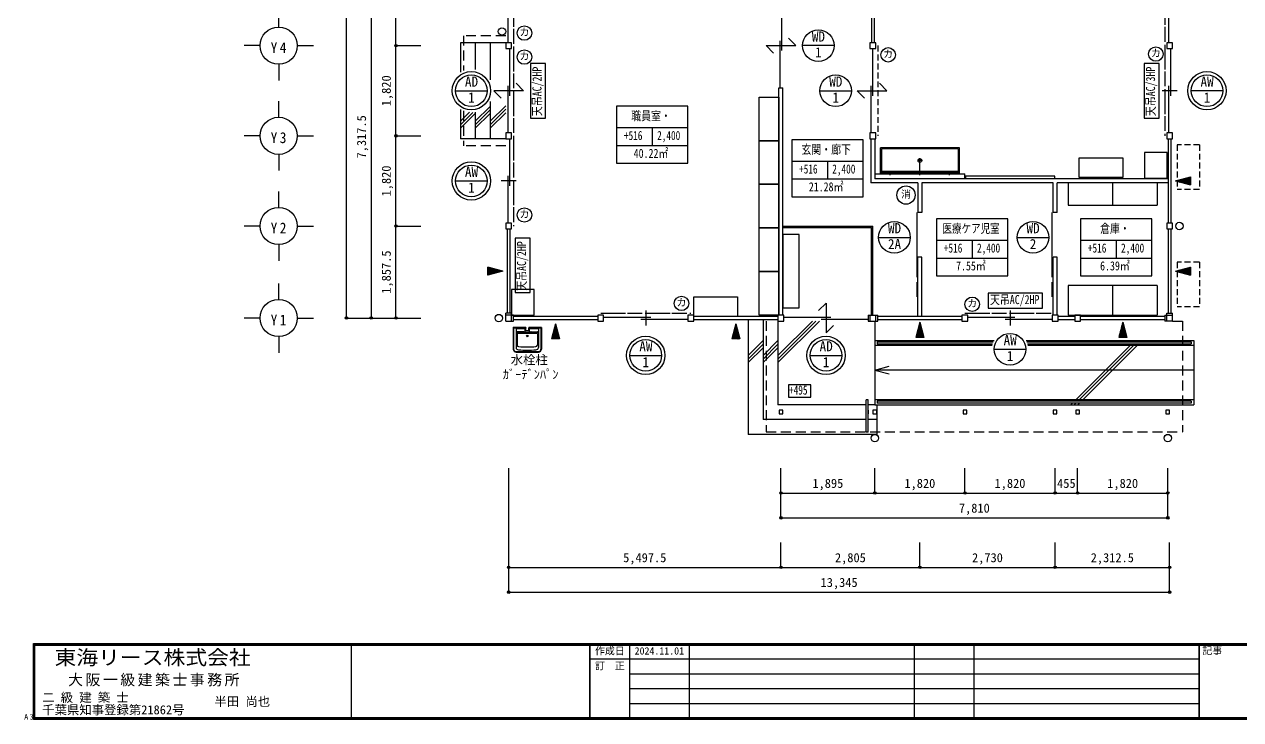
# Model space of a CAD drawing. Units: millimetres at full size, sheet at 1:100. Extents: x -40222 to 41440, y -29146 to 30741.
# Drawn here: x -40222 to -15664, y -29146 to -15112 of the extents above; entities that cross this region are included whole.
import ezdxf
from ezdxf.enums import TextEntityAlignment as Align

# ---------------------------------------------------------------- set-up
doc = ezdxf.new("R2010")
doc.units = ezdxf.units.MM
doc.header["$LTSCALE"] = 100
doc.header["$PDMODE"] = 32
doc.header["$PDSIZE"] = 50
for name, pattern in [('CHAIN1', [8, 5, -1, 1, -1]), ('DASHED1', [1.8, 1.2, -0.6]), ('DASHED2', [3, 2, -1]), ('DASHED3', [4, 3, -1])]:
    doc.linetypes.add(name, pattern=pattern)
for name, color, linetype in [('0-1', 3, 'Continuous'), ('1-0', 7, 'Continuous'), ('1-1', 2, 'Continuous'), ('1-2', 7, 'Continuous'), ('1-3', 7, 'Continuous'), ('1-4', 4, 'Continuous'), ('1-5', 7, 'Continuous'), ('1-6', 4, 'Continuous'), ('1-7', 3, 'DASHED2'), ('1-8', 7, 'Continuous'), ('1-9', 7, 'Continuous'), ('1-A', 4, 'Continuous'), ('1-B', 7, 'Continuous'), ('1-C', 4, 'Continuous')]:
    doc.layers.add(name, color=color, linetype=linetype)
doc.styles.add('ＭＳ ゴシック', font='')
doc.styles.get('ＭＳ ゴシック').set_extended_font_data('MS Gothic')

msp = doc.modelspace()

# ---------------------------------------------------------------- linework, layer by layer
at = {"layer": '0-1', "color": 7}
for p, q in [((-40040, -29140), (-40040, -27610)), ((-40040, -27610), (-560, -27610)), ((-40010, -29110), (-40010, -27640)), ((-40010, -27640), (-590, -27640)), ((-33625, -27630), (-33625, -29120)), ((-560, -29140), (-40040, -29140)), ((-590, -29110), (-40010, -29110))]:
    msp.add_line(p, q, dxfattribs=at)
at = {"layer": '0-1'}
for p, q in [((-40030, -29130), (-40030, -27620)), ((-40030, -27620), (-570, -27620)), ((-40020, -29120), (-40020, -27630)), ((-28805, -27630), (-40020, -27630)), ((-28805, -29120), (-28805, -27630)), ((-28795, -29120), (-28795, -27630)), ((-28795, -27630), (-16505, -27630)), ((-28000, -29120), (-28000, -27630)), ((-26800, -27630), (-26800, -29120)), ((-22250, -29120), (-22250, -27630)), ((-21050, -27630), (-21050, -29120)), ((-16505, -29120), (-16505, -27630)), ((-16495, -29120), (-16495, -27630)), ((-16495, -27630), (-12305, -27630)), ((-16505, -27925), (-28795, -27925)), ((-16505, -28225), (-28000, -28225)), ((-16505, -28525), (-28000, -28525)), ((-16505, -28825), (-28000, -28825)), ((-570, -29130), (-40030, -29130)), ((-40020, -29120), (-28805, -29120)), ((-28795, -29120), (-16505, -29120)), ((-16495, -29120), (-12305, -29120))]:
    msp.add_line(p, q, dxfattribs=at)
at = {"layer": '1-0'}
for p, q in [((-16025, -16452.7), (-16665, -16452.7)), ((-23188.4, -22897.7), (-23188.4, -22972.7))]:
    msp.add_line(p, q, dxfattribs=at)
at = {"layer": '1-1'}
for p, q in [((-30503.4, -21100.2), (-30503.4, -20942.7)), ((-30383.4, -20942.7), (-30503.4, -20942.7)), ((-30345.9, -20980.2), (-30503.4, -20980.2)), ((-23185.9, -20980.2), (-22990.9, -20980.2)), ((-23148.4, -20980.2), (-23148.4, -21100.2)), ((-23028.4, -21100.2), (-23028.4, -20980.2)), ((-22990.9, -21100.2), (-22990.9, -20980.2)), ((-17195.9, -20980.2), (-17195.9, -21100.2)), ((-17195.9, -20980.2), (-17038.4, -20980.2)), ((-17038.4, -21100.2), (-17195.9, -21100.2)), ((-17158.4, -20942.7), (-17038.4, -20942.7)), ((-17038.4, -21100.2), (-17038.4, -20942.7))]:
    msp.add_line(p, q, dxfattribs=at)
for points in [[(-30503.4, -15602.7), (-30383.4, -15602.7), (-30383.4, -15482.7), (-30503.4, -15482.7)], [(-23148.4, -15602.7), (-23028.4, -15602.7), (-23028.4, -15482.7), (-23148.4, -15482.7)], [(-17158.4, -15602.7), (-17038.4, -15602.7), (-17038.4, -15482.7), (-17158.4, -15482.7)], [(-30503.4, -17422.7), (-30383.4, -17422.7), (-30383.4, -17302.7), (-30503.4, -17302.7)], [(-23148.4, -17422.7), (-23028.4, -17422.7), (-23028.4, -17302.7), (-23148.4, -17302.7)], [(-17158.4, -17422.7), (-17038.4, -17422.7), (-17038.4, -17302.7), (-17158.4, -17302.7)], [(-30503.4, -19242.7), (-30383.4, -19242.7), (-30383.4, -19122.7), (-30503.4, -19122.7)], [(-17158.4, -19242.7), (-17038.4, -19242.7), (-17038.4, -19122.7), (-17158.4, -19122.7)], [(-28645.9, -21100.2), (-28525.9, -21100.2), (-28525.9, -20980.2), (-28645.9, -20980.2)], [(-26825.9, -21100.2), (-26705.9, -21100.2), (-26705.9, -20980.2), (-26825.9, -20980.2)], [(-25005.9, -21100.2), (-24885.9, -21100.2), (-24885.9, -20980.2), (-25005.9, -20980.2)], [(-21290.9, -21100.2), (-21170.9, -21100.2), (-21170.9, -20980.2), (-21290.9, -20980.2)], [(-19470.9, -21100.2), (-19350.9, -21100.2), (-19350.9, -20980.2), (-19470.9, -20980.2)], [(-19015.9, -21100.2), (-18895.9, -21100.2), (-18895.9, -20980.2), (-19015.9, -20980.2)], [(-24983.4, -22972.7), (-24908.4, -22972.7), (-24908.4, -22897.7), (-24983.4, -22897.7)], [(-23088.4, -22972.7), (-23013.4, -22972.7), (-23013.4, -22897.7), (-23088.4, -22897.7)], [(-21268.4, -22972.7), (-21193.4, -22972.7), (-21193.4, -22897.7), (-21268.4, -22897.7)], [(-19448.4, -22972.7), (-19373.4, -22972.7), (-19373.4, -22897.7), (-19448.4, -22897.7)], [(-18993.4, -22972.7), (-18918.4, -22972.7), (-18918.4, -22897.7), (-18993.4, -22897.7)], [(-17173.4, -22972.7), (-17098.4, -22972.7), (-17098.4, -22897.7), (-17173.4, -22897.7)]]:
    msp.add_lwpolyline(points, close=True, dxfattribs=at)
for points in [[(-30503.4, -21100.2), (-30345.9, -21100.2), (-30345.9, -20980.2)], [(-30383.4, -21100.2), (-30383.4, -20980.2), (-30383.4, -20942.7)], [(-23185.9, -20980.2), (-23185.9, -21100.2), (-22990.9, -21100.2)], [(-17158.4, -21100.2), (-17158.4, -20980.2), (-17158.4, -20942.7)]]:
    msp.add_lwpolyline(points, dxfattribs=at)
at = {"layer": '1-2'}
for p, q in [((-23118.3, -13782.7), (-23118.3, -15482.7)), ((-23058.3, -15482.7), (-23058.3, -13782.7)), ((-30463.4, -14532.7), (-30463.4, -15482.7)), ((-17118.4, -14532.7), (-17118.4, -15482.7)), ((-30423.4, -15602.7), (-30423.4, -16552.7)), ((-23872.5, -15542.7), (-24512.5, -15542.7)), ((-17078.4, -15602.7), (-17078.4, -16552.7)), ((-31516.7, -16452.7), (-30876.7, -16452.7)), ((-30743.4, -16452.7), (-30593.4, -16602.7)), ((-30593.4, -16452.7), (-30743.4, -16452.7)), ((-30293.4, -16452.7), (-30593.4, -16452.7)), ((-30463.4, -16352.7), (-30463.4, -17302.7)), ((-30143.4, -16452.7), (-30293.4, -16302.7)), ((-30143.4, -16452.7), (-30293.4, -16452.7)), ((-24161.7, -16452.7), (-23521.7, -16452.7)), ((-16948.4, -16452.7), (-17248.4, -16452.7)), ((-17118.4, -16352.7), (-17118.4, -17302.7)), ((-30423.4, -17422.7), (-30423.4, -18372.7)), ((-17128.3, -17422.7), (-17128.3, -19122.7)), ((-17068.3, -19122.7), (-17068.3, -17422.7)), ((-30463.4, -18172.7), (-30463.4, -19122.7)), ((-31516.7, -18272.7), (-30876.7, -18272.7)), ((-30293.4, -18272.7), (-30593.4, -18272.7)), ((-30473.4, -19242.7), (-30473.4, -20942.7)), ((-30413.4, -20942.7), (-30413.4, -19242.7)), ((-17128.3, -19242.7), (-17128.3, -20942.7)), ((-17068.3, -20942.7), (-17068.3, -19242.7)), ((-22975.5, -19411.4), (-22335.5, -19411.4)), ((-20178.3, -19411.4), (-19538.3, -19411.4)), ((-24035.9, -20740.2), (-24185.9, -20890.2)), ((-24035.9, -20740.2), (-24035.9, -20890.2)), ((-28645.9, -21010.2), (-30345.9, -21010.2)), ((-30345.9, -21070.2), (-28645.9, -21070.2)), ((-28525.9, -21020.2), (-27575.8, -21020.2)), ((-27775.9, -21060.2), (-26825.8, -21060.2)), ((-27675.8, -20890.2), (-27675.8, -21190.2)), ((-25005.9, -21010.2), (-26705.9, -21010.2)), ((-26705.9, -21070.2), (-25005.9, -21070.2)), ((-24885.8, -21020.2), (-23935.9, -21020.2)), ((-24135.9, -21060.2), (-23185.8, -21060.2)), ((-24035.8, -20890.2), (-24035.8, -21190.2)), ((-21290.9, -21010.2), (-22990.9, -21010.2)), ((-22990.9, -21070.2), (-21290.9, -21070.2)), ((-21170.9, -21020.2), (-20220.8, -21020.2)), ((-20420.9, -21060.2), (-19470.8, -21060.2)), ((-20320.8, -20890.2), (-20320.8, -21190.2)), ((-19015.9, -21010.2), (-19350.9, -21010.2)), ((-19350.9, -21070.2), (-19015.9, -21070.2)), ((-17195.9, -21010.2), (-18895.9, -21010.2)), ((-18895.9, -21070.2), (-17195.9, -21070.2)), ((-24035.9, -21340.2), (-23885.9, -21190.2)), ((-24035.8, -21190.2), (-24035.8, -21340.2)), ((-27995.8, -21793.6), (-27355.8, -21793.6)), ((-24355.8, -21793.6), (-23715.8, -21793.6)), ((-20640.8, -21670.2), (-20000.8, -21670.2))]:
    msp.add_line(p, q, dxfattribs=at)
for centre, radius in [((-24192.5, -15542.7), 320), ((-31196.7, -16452.7), 386.7), ((-31196.7, -16452.7), 320), ((-23841.7, -16452.7), 320), ((-16345, -16452.7), 386.7), ((-16345, -16452.7), 320), ((-31196.7, -18272.7), 386.7), ((-31196.7, -18272.7), 320), ((-22655.5, -19411.4), 320), ((-19858.3, -19411.4), 320), ((-20320.8, -21670.2), 320), ((-27675.8, -21793.6), 386.7), ((-27675.8, -21793.6), 320), ((-24035.8, -21793.6), 386.7), ((-24035.8, -21793.6), 320)]:
    msp.add_circle(centre, radius, dxfattribs=at)
at = {"layer": '1-3'}
for p, q in [((-24925.9, -15642.7), (-24925.9, -14692.7)), ((-24965.9, -15442.7), (-24965.9, -16392.7)), ((-24645.9, -15542.7), (-24795.9, -15392.7)), ((-25245.9, -15542.7), (-25095.9, -15692.7)), ((-25245.9, -15542.7), (-25095.9, -15542.7)), ((-25095.9, -15542.7), (-24795.9, -15542.7)), ((-24795.9, -15542.7), (-24645.9, -15542.7)), ((-23088.4, -16552.7), (-23088.4, -15602.7)), ((-24985.8, -20980.2), (-24985.8, -16392.7)), ((-24985.8, -16392.7), (-24905.8, -16392.7)), ((-24905.8, -20980.2), (-24905.8, -16392.7)), ((-23408.4, -16452.7), (-23258.4, -16602.7)), ((-23408.4, -16452.7), (-23258.4, -16452.7)), ((-23258.4, -16452.7), (-22958.4, -16452.7)), ((-23128.4, -16352.7), (-23128.4, -17302.7)), ((-22808.4, -16452.7), (-22958.4, -16302.7)), ((-22958.4, -16452.7), (-22808.4, -16452.7)), ((-23128.4, -17422.7), (-23128.4, -18312.7)), ((-23048.4, -17422.7), (-23048.4, -18232.7)), ((-22180.8, -18312.7), (-23128.4, -18312.7)), ((-17128.3, -18232.7), (-23048.4, -18232.7)), ((-22180.8, -18312.7), (-22180.8, -18912.7)), ((-19450.8, -18312.7), (-22100.8, -18312.7)), ((-22100.8, -18312.7), (-22100.8, -18912.7)), ((-19450.8, -18912.7), (-19450.8, -18312.7)), ((-17128.3, -18312.7), (-19370.8, -18312.7)), ((-19370.8, -18912.7), (-19370.8, -18312.7)), ((-22100.8, -18912.7), (-22180.8, -18912.7)), ((-19370.8, -18912.7), (-19450.8, -18912.7)), ((-22180.8, -21010.2), (-22180.8, -19812.7)), ((-22100.8, -19812.7), (-22180.8, -19812.7)), ((-22100.8, -21010.2), (-22100.8, -19812.7)), ((-19370.8, -19812.7), (-19450.8, -19812.7)), ((-19450.8, -20980.2), (-19450.8, -19812.7)), ((-19370.8, -20980.2), (-19370.8, -19812.7))]:
    msp.add_line(p, q, dxfattribs=at)
at = {"layer": '1-3', "color": 3}
for p, q in [((-22205.8, -18912.7), (-22205.8, -19912.7)), ((-19475.8, -18912.7), (-19475.8, -19912.7))]:
    msp.add_line(p, q, dxfattribs=at)
at = {"layer": '1-3', "color": 3, "linetype": 'DASHED3'}
for p, q in [((-22205.8, -19912.7), (-22205.8, -20712.7)), ((-19475.8, -19912.7), (-19475.8, -20712.7))]:
    msp.add_line(p, q, dxfattribs=at)
at = {"layer": '1-4', "color": 3}
for p, q in [((-16982.2, -18272.7), (-16678.2, -18354.2)), ((-30559.5, -20092.7), (-30863.5, -20011.3)), ((-16982.2, -20092.7), (-16678.2, -20174.2)), ((-29495.9, -21156.4), (-29577.3, -21460.4)), ((-25855.9, -21156.4), (-25937.3, -21460.4)), ((-22140.9, -21126.4), (-22222.3, -21430.4)), ((-18045.9, -21126.4), (-18127.3, -21430.4))]:
    msp.add_line(p, q, dxfattribs=at)
at = {"layer": '1-4'}
for p, q in [((-16972.6, -18275.3), (-16976.6, -18271.2)), ((-16953.2, -18280.5), (-16965.5, -18268.2)), ((-16933.9, -18285.7), (-16954.3, -18265.2)), ((-16914.6, -18290.8), (-16943.2, -18262.3)), ((-16895.3, -18296), (-16932, -18259.3)), ((-16876, -18301.2), (-16920.9, -18256.3)), ((-16856.6, -18306.4), (-16909.7, -18253.3)), ((-16837.3, -18311.5), (-16898.6, -18250.3)), ((-16818, -18316.7), (-16887.4, -18247.3)), ((-16798.7, -18321.9), (-16876.2, -18244.3)), ((-16779.4, -18327.1), (-16865.1, -18241.3)), ((-16760, -18332.2), (-16853.9, -18238.3)), ((-16740.7, -18337.4), (-16842.8, -18235.4)), ((-16721.4, -18342.6), (-16831.6, -18232.4)), ((-16702.1, -18347.8), (-16820.5, -18229.4)), ((-16682.8, -18352.9), (-16809.3, -18226.4)), ((-16678.2, -18343.4), (-16798.2, -18223.4)), ((-16678.2, -18329.3), (-16787, -18220.4)), ((-16678.2, -18315.1), (-16775.9, -18217.4)), ((-16678.2, -18301), (-16764.7, -18214.4)), ((-16678.2, -18286.8), (-16753.6, -18211.5)), ((-16678.2, -18272.7), (-16742.4, -18208.5)), ((-16678.2, -18258.5), (-16731.3, -18205.5)), ((-16678.2, -18244.4), (-16720.1, -18202.5)), ((-16678.2, -18230.3), (-16708.9, -18199.5)), ((-16678.2, -18216.1), (-16697.8, -18196.5)), ((-16678.2, -18202), (-16686.6, -18193.5)), ((-30863.5, -20022), (-30743.5, -20142)), ((-30863.5, -20036.2), (-30754.7, -20145)), ((-30863.5, -20050.3), (-30765.8, -20148)), ((-30863.5, -20064.5), (-30777, -20151)), ((-30863.5, -20078.6), (-30788.2, -20154)), ((-30863.5, -20092.7), (-30799.3, -20157)), ((-30863.5, -20106.9), (-30810.5, -20160)), ((-30863.5, -20121), (-30821.6, -20163)), ((-30863.5, -20135.2), (-30832.8, -20165.9)), ((-30858.9, -20012.5), (-30732.4, -20139)), ((-30839.6, -20017.7), (-30721.2, -20136.1)), ((-30820.3, -20022.8), (-30710.1, -20133.1)), ((-30801, -20028), (-30698.9, -20130.1)), ((-30781.7, -20033.2), (-30687.8, -20127.1)), ((-30762.3, -20038.4), (-30676.6, -20124.1)), ((-30743, -20043.6), (-30665.5, -20121.1)), ((-30723.7, -20048.7), (-30654.3, -20118.1)), ((-30704.4, -20053.9), (-30643.2, -20115.1)), ((-30685.1, -20059.1), (-30632, -20112.1)), ((-30665.8, -20064.3), (-30620.9, -20109.2)), ((-30646.4, -20069.4), (-30609.7, -20106.2)), ((-30627.1, -20074.6), (-30598.5, -20103.2)), ((-30607.8, -20079.8), (-30587.4, -20100.2)), ((-30588.5, -20085), (-30576.2, -20097.2)), ((-30569.2, -20090.1), (-30565.1, -20094.2)), ((-16972.6, -20095.3), (-16976.6, -20091.2)), ((-16953.2, -20100.5), (-16965.5, -20088.2)), ((-16933.9, -20105.7), (-16954.3, -20085.2)), ((-16914.6, -20110.8), (-16943.2, -20082.3)), ((-16895.3, -20116), (-16932, -20079.3)), ((-16876, -20121.2), (-16920.9, -20076.3)), ((-16856.6, -20126.4), (-16909.7, -20073.3)), ((-16837.3, -20131.5), (-16898.6, -20070.3)), ((-16818, -20136.7), (-16887.4, -20067.3)), ((-16798.7, -20141.9), (-16876.2, -20064.3)), ((-16779.4, -20147.1), (-16865.1, -20061.3)), ((-16760, -20152.2), (-16853.9, -20058.3)), ((-16740.7, -20157.4), (-16842.8, -20055.4)), ((-16721.4, -20162.6), (-16831.6, -20052.4)), ((-16702.1, -20167.8), (-16820.5, -20049.4)), ((-16682.8, -20172.9), (-16809.3, -20046.4)), ((-16678.2, -20163.4), (-16798.2, -20043.4)), ((-16678.2, -20149.3), (-16787, -20040.4)), ((-16678.2, -20135.1), (-16775.9, -20037.4)), ((-16678.2, -20121), (-16764.7, -20034.4)), ((-16678.2, -20106.8), (-16753.6, -20031.5)), ((-16678.2, -20092.7), (-16742.4, -20028.5)), ((-16678.2, -20078.5), (-16731.3, -20025.5)), ((-16678.2, -20064.4), (-16720.1, -20022.5)), ((-16678.2, -20050.3), (-16708.9, -20019.5)), ((-16678.2, -20036.1), (-16697.8, -20016.5)), ((-16678.2, -20022), (-16686.6, -20013.5)), ((-30863.5, -20149.3), (-30843.9, -20168.9)), ((-30863.5, -20163.5), (-30855.1, -20171.9)), ((-29576.1, -21455.8), (-29449.5, -21329.2)), ((-29570.9, -21436.5), (-29452.5, -21318.1)), ((-29566.5, -21460.4), (-29446.5, -21340.4)), ((-29565.7, -21417.1), (-29455.5, -21306.9)), ((-29560.6, -21397.8), (-29458.5, -21295.8)), ((-29555.4, -21378.5), (-29461.5, -21284.6)), ((-29552.4, -21460.4), (-29443.6, -21351.5)), ((-29550.2, -21359.2), (-29464.5, -21273.5)), ((-29545, -21339.9), (-29467.5, -21262.3)), ((-29539.8, -21320.5), (-29470.5, -21251.2)), ((-29538.3, -21460.4), (-29440.6, -21362.7)), ((-29534.7, -21301.2), (-29473.4, -21240)), ((-29529.5, -21281.9), (-29476.4, -21228.8)), ((-29524.3, -21262.6), (-29479.4, -21217.7)), ((-29519.1, -21243.3), (-29482.4, -21206.5)), ((-29514, -21224), (-29485.4, -21195.4)), ((-29508.8, -21204.6), (-29488.4, -21184.2)), ((-29503.6, -21185.3), (-29491.4, -21173.1)), ((-29498.4, -21166), (-29494.4, -21161.9)), ((-25936.1, -21455.8), (-25809.5, -21329.2)), ((-25930.9, -21436.5), (-25812.5, -21318.1)), ((-25926.5, -21460.4), (-25806.5, -21340.4)), ((-25925.7, -21417.1), (-25815.5, -21306.9)), ((-25920.6, -21397.8), (-25818.5, -21295.8)), ((-25915.4, -21378.5), (-25821.5, -21284.6)), ((-25912.4, -21460.4), (-25803.6, -21351.5)), ((-25910.2, -21359.2), (-25824.5, -21273.5)), ((-25905, -21339.9), (-25827.5, -21262.3)), ((-25899.8, -21320.5), (-25830.5, -21251.2)), ((-25898.3, -21460.4), (-25800.6, -21362.7)), ((-25894.7, -21301.2), (-25833.4, -21240)), ((-25889.5, -21281.9), (-25836.4, -21228.8)), ((-25884.3, -21262.6), (-25839.4, -21217.7)), ((-25879.1, -21243.3), (-25842.4, -21206.5)), ((-25874, -21224), (-25845.4, -21195.4)), ((-25868.8, -21204.6), (-25848.4, -21184.2)), ((-25863.6, -21185.3), (-25851.4, -21173.1)), ((-25858.4, -21166), (-25854.4, -21161.9)), ((-22221.1, -21425.8), (-22094.5, -21299.2)), ((-22215.9, -21406.5), (-22097.5, -21288.1)), ((-22211.5, -21430.4), (-22091.5, -21310.4)), ((-22210.7, -21387.1), (-22100.5, -21276.9)), ((-22205.6, -21367.8), (-22103.5, -21265.8)), ((-22200.4, -21348.5), (-22106.5, -21254.6)), ((-22197.4, -21430.4), (-22088.6, -21321.5)), ((-22195.2, -21329.2), (-22109.5, -21243.5)), ((-22190, -21309.9), (-22112.5, -21232.3)), ((-22184.8, -21290.5), (-22115.5, -21221.2)), ((-22183.3, -21430.4), (-22085.6, -21332.7)), ((-22179.7, -21271.2), (-22118.4, -21210)), ((-22174.5, -21251.9), (-22121.4, -21198.8)), ((-22169.3, -21232.6), (-22124.4, -21187.7)), ((-22169.1, -21430.4), (-22082.6, -21343.8)), ((-22164.1, -21213.3), (-22127.4, -21176.5)), ((-22159, -21194), (-22130.4, -21165.4)), ((-22155, -21430.4), (-22079.6, -21355)), ((-22153.8, -21174.6), (-22133.4, -21154.2)), ((-22148.6, -21155.3), (-22136.4, -21143.1)), ((-22143.4, -21136), (-22139.4, -21131.9)), ((-18126.1, -21425.8), (-17999.5, -21299.2)), ((-18120.9, -21406.5), (-18002.5, -21288.1)), ((-18116.5, -21430.4), (-17996.5, -21310.4)), ((-18115.7, -21387.1), (-18005.5, -21276.9)), ((-18110.6, -21367.8), (-18008.5, -21265.8)), ((-18105.4, -21348.5), (-18011.5, -21254.6)), ((-18102.4, -21430.4), (-17993.6, -21321.5)), ((-18100.2, -21329.2), (-18014.5, -21243.5)), ((-18095, -21309.9), (-18017.5, -21232.3)), ((-18089.8, -21290.5), (-18020.5, -21221.2)), ((-18088.3, -21430.4), (-17990.6, -21332.7)), ((-18084.7, -21271.2), (-18023.4, -21210)), ((-18079.5, -21251.9), (-18026.4, -21198.8)), ((-18074.3, -21232.6), (-18029.4, -21187.7)), ((-18074.1, -21430.4), (-17987.6, -21343.8)), ((-18069.1, -21213.3), (-18032.4, -21176.5)), ((-18064, -21194), (-18035.4, -21165.4)), ((-18060, -21430.4), (-17984.6, -21355)), ((-18058.8, -21174.6), (-18038.4, -21154.2)), ((-18053.6, -21155.3), (-18041.4, -21143.1)), ((-18048.4, -21136), (-18044.4, -21131.9)), ((-29524.1, -21460.4), (-29437.6, -21373.8)), ((-29510, -21460.4), (-29434.6, -21385)), ((-29495.8, -21460.4), (-29431.6, -21396.1)), ((-29481.7, -21460.4), (-29428.6, -21407.3)), ((-29467.5, -21460.4), (-29425.6, -21418.5)), ((-29453.4, -21460.4), (-29422.6, -21429.6)), ((-29439.3, -21460.4), (-29419.6, -21440.8)), ((-29425.1, -21460.4), (-29416.7, -21451.9)), ((-25884.1, -21460.4), (-25797.6, -21373.8)), ((-25870, -21460.4), (-25794.6, -21385)), ((-25855.8, -21460.4), (-25791.6, -21396.1)), ((-25841.7, -21460.4), (-25788.6, -21407.3)), ((-25827.5, -21460.4), (-25785.6, -21418.5)), ((-25813.4, -21460.4), (-25782.6, -21429.6)), ((-25799.3, -21460.4), (-25779.6, -21440.8)), ((-25785.1, -21460.4), (-25776.7, -21451.9)), ((-22140.8, -21430.4), (-22076.6, -21366.1)), ((-22126.7, -21430.4), (-22073.6, -21377.3)), ((-22112.5, -21430.4), (-22070.6, -21388.5)), ((-22098.4, -21430.4), (-22067.6, -21399.6)), ((-22084.3, -21430.4), (-22064.6, -21410.8)), ((-22070.1, -21430.4), (-22061.7, -21421.9)), ((-18045.8, -21430.4), (-17981.6, -21366.1)), ((-18031.7, -21430.4), (-17978.6, -21377.3)), ((-18017.5, -21430.4), (-17975.6, -21388.5)), ((-18003.4, -21430.4), (-17972.6, -21399.6)), ((-17989.3, -21430.4), (-17969.6, -21410.8)), ((-17975.1, -21430.4), (-17966.7, -21421.9))]:
    msp.add_line(p, q, dxfattribs=at)
at = {"layer": '1-4', "color": 3}
for points in [[(-16982.2, -18272.7), (-16678.2, -18191.3), (-16678.2, -18354.2)], [(-30559.5, -20092.7), (-30863.5, -20174.2), (-30863.5, -20011.3)], [(-16982.2, -20092.7), (-16678.2, -20011.3), (-16678.2, -20174.2)], [(-29495.9, -21156.4), (-29414.4, -21460.4), (-29577.3, -21460.4)], [(-25855.9, -21156.4), (-25774.4, -21460.4), (-25937.3, -21460.4)], [(-22140.9, -21126.4), (-22059.4, -21430.4), (-22222.3, -21430.4)], [(-18045.9, -21126.4), (-17964.4, -21430.4), (-18127.3, -21430.4)]]:
    msp.add_lwpolyline(points, dxfattribs=at)
at = {"layer": '1-5'}
for p, q in [((-22938.4, -18132.7), (-22938.4, -17602.7)), ((-21343.4, -17602.7), (-22938.4, -17602.7)), ((-21368.4, -17627.7), (-22913.4, -17627.7)), ((-22913.4, -17627.7), (-22913.4, -18072.7)), ((-21368.4, -17627.7), (-21368.4, -18072.7)), ((-21343.4, -18132.7), (-21343.4, -17602.7)), ((-23048.4, -18132.7), (-21230.9, -18132.7)), ((-21343.4, -18097.7), (-22938.4, -18097.7)), ((-21343.4, -18107.7), (-22938.4, -18107.7)), ((-21343.4, -18132.7), (-22938.4, -18132.7)), ((-22913.4, -18072.7), (-21368.4, -18072.7)), ((-22913.4, -18107.7), (-22913.4, -18097.7)), ((-21368.4, -18107.7), (-21368.4, -18097.7)), ((-21230.9, -18232.7), (-21230.9, -18132.7)), ((-30352.9, -21232.1), (-30352.9, -21667.1)), ((-30347.9, -21227.1), (-30104.4, -21227.1)), ((-30342.9, -21242.1), (-30342.9, -21667.1)), ((-30337.9, -21237.1), (-30104.4, -21237.1)), ((-30292.9, -21259.1), (-30292.9, -21337.1)), ((-30292.9, -21337.1), (-30292.9, -21632.1)), ((-30282.9, -21249.1), (-30116.4, -21249.1)), ((-30106.4, -21327.1), (-30282.9, -21327.1)), ((-30278.4, -21322.1), (-30278.4, -21320.1)), ((-30143.4, -21315.1), (-30273.4, -21315.1)), ((-30143.4, -21327.1), (-30273.4, -21327.1)), ((-30272.9, -21357.1), (-30272.9, -21587.1)), ((-30262.9, -21347.1), (-29872.9, -21347.1)), ((-30138.4, -21320.1), (-30138.4, -21322.1)), ((-30111.4, -21322.1), (-30111.4, -21254.1)), ((-30106.4, -21327.1), (-30029.4, -21327.1)), ((-30099.4, -21232.1), (-30099.4, -21242.1)), ((-30098.1, -21285.3), (-30099.4, -21242.1)), ((-30093.1, -21290.1), (-30042.8, -21290.1)), ((-30037.8, -21285.3), (-30036.4, -21242.1)), ((-30036.4, -21232.1), (-30036.4, -21242.1)), ((-30031.4, -21227.1), (-29787.9, -21227.1)), ((-30031.4, -21237.1), (-29797.9, -21237.1)), ((-29852.9, -21327.1), (-30029.4, -21327.1)), ((-30024.4, -21322.1), (-30024.4, -21254.1)), ((-30019.4, -21249.1), (-29852.9, -21249.1)), ((-29997.4, -21320.1), (-29997.4, -21322.1)), ((-29992.4, -21315.1), (-29862.4, -21315.1)), ((-29992.4, -21327.1), (-29862.4, -21327.1)), ((-29862.9, -21357.1), (-29862.9, -21587.1)), ((-29857.4, -21322.1), (-29857.4, -21320.1)), ((-29842.9, -21259.1), (-29842.9, -21337.1)), ((-29842.9, -21337.1), (-29842.9, -21632.1)), ((-29792.9, -21242.1), (-29792.9, -21667.1)), ((-29782.9, -21232.1), (-29782.9, -21667.1)), ((-30292.9, -21717.1), (-29842.9, -21717.1)), ((-30292.9, -21727.1), (-29842.9, -21727.1))]:
    msp.add_line(p, q, dxfattribs=at)
at = {"layer": '1-5', "color": 4, "linetype": 'CHAIN1'}
for p, q in [((-22090.9, -17862.7), (-22190.9, -17862.7)), ((-22140.9, -18155.2), (-22140.9, -17812.7)), ((-21343.4, -18120.2), (-22938.4, -18120.2)), ((-22740.9, -18155.2), (-22740.9, -18085.2)), ((-21540.9, -18155.2), (-21540.9, -18085.2))]:
    msp.add_line(p, q, dxfattribs=at)
at = {"layer": '1-5', "color": 4}
for p, q in [((-19419.6, -18176), (-21219.6, -18176)), ((-21219.6, -18176), (-21219.6, -18226)), ((-19149.6, -18312.7), (-19149.6, -18762.7)), ((-18249.6, -18312.7), (-18249.6, -18762.7)), ((-17349.6, -18312.7), (-17349.6, -18762.7)), ((-19149.6, -18762.7), (-17349.6, -18762.7)), ((-24905.8, -19182.7), (-23088.4, -19182.7)), ((-24905.8, -19212.7), (-23118.4, -19212.7)), ((-23118.4, -20980.2), (-23118.4, -19212.7)), ((-23088.4, -20980.2), (-23088.4, -19182.7)), ((-18249.6, -20380.2), (-18249.6, -20980.2)), ((-17349.6, -20380.2), (-17349.6, -20980.2)), ((-19149.6, -20980.2), (-17349.6, -20980.2))]:
    msp.add_line(p, q, dxfattribs=at)
for points in [[(-24985.8, -17460.2), (-25385.8, -17460.2), (-25385.8, -16580.2), (-24985.8, -16580.2)], [(-24985.8, -18340.2), (-25385.8, -18340.2), (-25385.8, -17460.2), (-24985.8, -17460.2)], [(-18922.7, -18204.1), (-18922.7, -17804.1), (-18042.7, -17804.1), (-18042.7, -18204.1)], [(-17602.7, -18215.5), (-17147.7, -18215.5), (-17147.7, -17700.5), (-17602.7, -17700.5)], [(-24985.8, -19220.2), (-25385.8, -19220.2), (-25385.8, -18340.2), (-24985.8, -18340.2)], [(-24985.8, -20100.2), (-25385.8, -20100.2), (-25385.8, -19220.2), (-24985.8, -19220.2)], [(-24905.8, -20836.5), (-24575.8, -20836.5), (-24575.8, -19356.5), (-24905.8, -19356.5)], [(-24985.8, -20980.2), (-25385.8, -20980.2), (-25385.8, -20100.2), (-24985.8, -20100.2)], [(-30383.4, -20980.2), (-29928.4, -20980.2), (-29928.4, -20465.2), (-30383.4, -20465.2)], [(-26705.9, -21010.2), (-26705.9, -20610.2), (-25825.9, -20610.2), (-25825.9, -21010.2)]]:
    msp.add_lwpolyline(points, close=True, dxfattribs=at)
for points in [[(-21219.6, -18226), (-19419.6, -18226), (-19419.6, -18176)], [(-17349.6, -20380.2), (-19149.6, -20380.2), (-19149.6, -20980.2)]]:
    msp.add_lwpolyline(points, dxfattribs=at)
at = {"layer": '1-5'}
for centre, radius in [((-30578.8, -15256.4), 75), ((-22140.9, -17862.7), 37.5), ((-16900.6, -19182.7), 75), ((-30641.1, -21040.2), 75), ((-30067.9, -21402.1), 17.2), ((-30067.9, -21402.1), 14), ((-23050.9, -23462.2), 75), ((-17135.9, -23462.2), 75)]:
    msp.add_circle(centre, radius, dxfattribs=at)
for centre, radius, start, end in [((-30347.9, -21232.1), 5, 90, 180), ((-30337.9, -21242.1), 5, 90, 180), ((-30282.9, -21259.1), 10, 90, 180), ((-30282.9, -21337.1), 10, 90, 180), ((-30273.4, -21320.1), 5, 90, 180), ((-30273.4, -21322.1), 5, 180, 270), ((-30262.9, -21357.1), 10, 90, 180), ((-30143.4, -21320.1), 5, 0, 90), ((-30143.4, -21322.1), 5, 270, 0), ((-30116.4, -21254.1), 5, 0, 90), ((-30106.4, -21322.1), 5, 180, 270), ((-30104.4, -21232.1), 5, 0, 90), ((-30104.4, -21242.1), 5, 0, 90), ((-30093.1, -21285.1), 5, 181.79018, 270), ((-30042.8, -21285.1), 5, 270, 358.20982), ((-30031.4, -21232.1), 5, 90, 180), ((-30031.4, -21242.1), 5, 90, 180), ((-30029.4, -21322.1), 5, 270, 0), ((-30019.4, -21254.1), 5, 90, 180), ((-29992.4, -21320.1), 5, 90, 180), ((-29992.4, -21322.1), 5, 180, 270), ((-29872.9, -21357.1), 10, 0, 90), ((-29862.4, -21320.1), 5, 0, 90), ((-29862.4, -21322.1), 5, 270, 0), ((-29852.9, -21259.1), 10, 0, 90), ((-29852.9, -21337.1), 10, 0, 90), ((-29797.9, -21242.1), 5, 0, 90), ((-29787.9, -21232.1), 5, 0, 90), ((-30242.9, -21587.1), 30, 180, 270), ((-29892.9, -21587.1), 30, 270, 0), ((-30292.9, -21667.1), 60, 180, 270), ((-30292.9, -21667.1), 50, 180, 270), ((-30242.9, -21632.1), 50, 180, 270), ((-30067.9, -18557.1), 3065, 266.72684, 273.27316), ((-30067.9, -18622.1), 3065, 266.72684, 273.27316), ((-29892.9, -21632.1), 50, 270, 0), ((-29842.9, -21667.1), 50, 270, 0), ((-29842.9, -21667.1), 60, 270, 0)]:
    msp.add_arc(centre, radius, start, end, dxfattribs=at)
at = {"layer": '1-6', "color": 7}
for p, q in [((-30503.4, -15482.7), (-31418.4, -15482.7)), ((-31418.4, -15482.7), (-31418.4, -16076.5)), ((-31118.4, -15482.7), (-31118.4, -16023.1)), ((-30818.4, -15482.7), (-30818.4, -16234.7)), ((-30818.4, -16670.8), (-30818.4, -17422.7)), ((-31418.4, -16828.9), (-31418.4, -17422.7)), ((-31118.4, -16882.3), (-31118.4, -17422.7)), ((-30503.4, -17422.7), (-31418.4, -17422.7)), ((-25605.9, -21070.2), (-25605.9, -23390.2)), ((-25305.9, -21070.2), (-25305.9, -23090.2)), ((-25005.9, -21100.2), (-25005.9, -22790.2)), ((-23050.9, -21100.2), (-23050.9, -22790.2)), ((-23050.9, -21490.2), (-20644.1, -21490.2)), ((-23050.9, -21590.2), (-20682.1, -21590.2)), ((-19959.6, -21590.2), (-16610.9, -21590.2)), ((-23050.9, -22090.2), (-22761.1, -22012.6)), ((-23050.9, -22090.2), (-22761.1, -22167.9)), ((-16610.9, -22090.2), (-23050.9, -22090.2)), ((-23228.4, -22790.2), (-25005.9, -22790.2)), ((-23050.9, -22790.2), (-23188.4, -22790.2)), ((-16610.9, -22690.2), (-23050.9, -22690.2)), ((-23050.9, -22790.2), (-19020, -22790.2)), ((-19020, -22790.2), (-16610.9, -22790.2)), ((-23228.4, -23090.2), (-25305.9, -23090.2)), ((-23013.4, -23090.2), (-23188.4, -23090.2))]:
    msp.add_line(p, q, dxfattribs=at)
at = {"layer": '1-6'}
for p, q in [((-31418.4, -17068.8), (-31237.1, -16887.5)), ((-31418.4, -17139.5), (-31167.2, -16888.4)), ((-31418.4, -17210.2), (-31118.4, -16910.2)), ((-31118.4, -17068.8), (-30818.4, -16768.8)), ((-31118.4, -17139.5), (-30818.4, -16839.5)), ((-31118.4, -17210.2), (-30818.4, -16910.2)), ((-30818.4, -17068.8), (-30503.4, -16753.8)), ((-30818.4, -17139.5), (-30503.4, -16824.5)), ((-30818.4, -17210.2), (-30503.4, -16895.2)), ((-25005.9, -21796.5), (-24309.5, -21100.2)), ((-25005.9, -21867.3), (-24238.8, -21100.2)), ((-25005.9, -21938), (-24168.1, -21100.2)), ((-25605.9, -21796.5), (-25305.9, -21496.5)), ((-25605.9, -21867.3), (-25305.9, -21567.3)), ((-25305.9, -21796.5), (-25005.9, -21496.5)), ((-25305.9, -21867.3), (-25005.9, -21567.3)), ((-23000.9, -21520.2), (-23000.9, -21560.2)), ((-23000.9, -21520.2), (-20659.1, -21520.2)), ((-23000.9, -21560.2), (-20674.1, -21560.2)), ((-19967.6, -21560.2), (-16660.9, -21560.2)), ((-19021.8, -22720.2), (-17861.8, -21560.2)), ((-18951.1, -22720.2), (-17791.1, -21560.2)), ((-18880.4, -22720.2), (-17720.4, -21560.2)), ((-17821.8, -21520.2), (-17791.8, -21490.2)), ((-17751.1, -21520.2), (-17721.1, -21490.2)), ((-17680.4, -21520.2), (-17650.4, -21490.2)), ((-25605.9, -21938), (-25305.9, -21638)), ((-25305.9, -21938), (-25005.9, -21638)), ((-23188.4, -22690.2), (-23228.4, -22690.2)), ((-23228.4, -23340.2), (-23228.4, -22690.2)), ((-23188.4, -23340.2), (-23188.4, -22690.2)), ((-23000.9, -22720.2), (-23000.9, -22760.2)), ((-16660.9, -22720.2), (-23000.9, -22720.2)), ((-16660.9, -22760.2), (-23000.9, -22760.2)), ((-19091.8, -22790.2), (-19061.8, -22760.2)), ((-19020.5, -22789.7), (-18991.1, -22760.2)), ((-18950.4, -22790.2), (-18920.4, -22760.2)), ((-16660.9, -22720.2), (-16660.9, -22760.2)), ((-23188.4, -23340.2), (-23228.4, -23340.2))]:
    msp.add_line(p, q, dxfattribs=at)
at = {"layer": '1-6', "color": 7}
for points in [[(-19997.6, -21490.2), (-16610.9, -21490.2), (-16610.9, -22790.2)], [(-23013.4, -22790.2), (-23013.4, -23390.2), (-25605.9, -23390.2)]]:
    msp.add_lwpolyline(points, dxfattribs=at)
at = {"layer": '1-6'}
msp.add_lwpolyline([(-19982.6, -21520.2), (-16660.9, -21520.2), (-16660.9, -21560.2)], dxfattribs=at)
at = {"layer": '1-7'}
for p, q in [((-30503.4, -15342.7), (-31353.4, -15342.7)), ((-31353.4, -15342.7), (-31353.4, -16045.1)), ((-31353.4, -16860.3), (-31353.4, -17562.7)), ((-30503.4, -17562.7), (-31353.4, -17562.7))]:
    msp.add_line(p, q, dxfattribs=at)
for points in [[(-25245.9, -21100.2), (-25245.9, -23335.2), (-16835.9, -23335.2)], [(-17038.4, -21100.2), (-16835.9, -21100.2), (-16835.9, -23335.2)]]:
    msp.add_lwpolyline(points, dxfattribs=at)
at = {"layer": '1-8'}
for p, q in [((-33718.4, -21040.2), (-33718.4, -6405.2)), ((-33218.4, -13722.7), (-33218.4, -21040.2)), ((-32718.4, -15542.7), (-32718.4, -13722.7)), ((-35086.3, -15167.7), (-35086.3, -14842.7)), ((-35461.3, -15542.7), (-35786.3, -15542.7)), ((-34711.3, -15542.7), (-34386.3, -15542.7)), ((-32718.4, -15542.7), (-32218.4, -15542.7)), ((-32718.4, -17362.7), (-32718.4, -15542.7)), ((-35086.3, -15917.7), (-35086.3, -16242.7)), ((-35086.3, -16987.7), (-35086.3, -16662.7)), ((-35461.3, -17362.7), (-35786.3, -17362.7)), ((-34711.3, -17362.7), (-34386.3, -17362.7)), ((-32718.4, -17362.7), (-32218.4, -17362.7)), ((-32718.4, -19182.7), (-32718.4, -17362.7)), ((-35086.3, -17737.7), (-35086.3, -18062.7)), ((-35086.3, -18807.7), (-35086.3, -18482.7)), ((-35461.3, -19182.7), (-35786.3, -19182.7)), ((-34711.3, -19182.7), (-34386.3, -19182.7)), ((-32718.4, -19182.7), (-32218.4, -19182.7)), ((-32718.4, -21040.2), (-32718.4, -19182.7)), ((-35086.3, -19557.7), (-35086.3, -19882.7)), ((-35086.3, -20665.2), (-35086.3, -20340.2)), ((-35461.3, -21040.2), (-35786.3, -21040.2)), ((-34711.3, -21040.2), (-34386.3, -21040.2)), ((-33718.4, -21040.2), (-33218.4, -21040.2)), ((-33218.4, -21040.2), (-32718.4, -21040.2)), ((-32718.4, -21040.2), (-32218.4, -21040.2)), ((-35086.3, -21415.2), (-35086.3, -21740.2)), ((-30443.4, -26072.7), (-30443.4, -24072.7)), ((-24945.9, -24572.7), (-24945.9, -24072.7)), ((-23050.9, -24572.7), (-23050.9, -24072.7)), ((-21230.9, -24572.7), (-21230.9, -24072.7)), ((-19410.9, -24572.7), (-19410.9, -24072.7)), ((-18955.9, -24572.7), (-18955.9, -24072.7)), ((-17135.9, -24572.7), (-17135.9, -24072.7)), ((-24945.9, -25072.7), (-24945.9, -24572.7)), ((-24945.9, -24572.7), (-23050.9, -24572.7)), ((-23050.9, -24572.7), (-21230.9, -24572.7)), ((-21230.9, -24572.7), (-19410.9, -24572.7)), ((-19410.9, -24572.7), (-18955.9, -24572.7)), ((-18955.9, -24572.7), (-17135.9, -24572.7)), ((-17135.9, -25072.7), (-17135.9, -24572.7)), ((-24945.9, -25072.7), (-17135.9, -25072.7)), ((-24945.9, -26072.7), (-24945.9, -25572.7)), ((-22140.9, -26072.7), (-22140.9, -25572.7)), ((-19410.9, -26072.7), (-19410.9, -25572.7)), ((-17098.4, -26072.7), (-17098.4, -25572.7)), ((-30443.4, -26072.7), (-24945.9, -26072.7)), ((-30443.4, -26572.7), (-30443.4, -26072.7)), ((-24945.9, -26072.7), (-22140.9, -26072.7)), ((-22140.9, -26072.7), (-19410.9, -26072.7)), ((-19410.9, -26072.7), (-17098.4, -26072.7)), ((-17098.4, -26572.7), (-17098.4, -26072.7)), ((-30443.4, -26572.7), (-17098.4, -26572.7))]:
    msp.add_line(p, q, dxfattribs=at)
for centre in [(-35086.3, -15542.7), (-35086.3, -17362.7), (-35086.3, -19182.7), (-35086.3, -21040.2)]:
    msp.add_circle(centre, 375, dxfattribs=at)
at = {"layer": '1-8', "color": 2}
for p in [(-32718.4, -15542.7), (-32718.4, -17362.7), (-32718.4, -19182.7), (-33718.4, -21040.2), (-33218.4, -21040.2), (-32718.4, -21040.2), (-24945.9, -24572.7), (-23050.9, -24572.7), (-21230.9, -24572.7), (-19410.9, -24572.7), (-18955.9, -24572.7), (-17135.9, -24572.7), (-24945.9, -25072.7), (-17135.9, -25072.7), (-30443.4, -26072.7), (-24945.9, -26072.7), (-22140.9, -26072.7), (-19410.9, -26072.7), (-17098.4, -26072.7), (-30443.4, -26572.7), (-17098.4, -26572.7)]:
    msp.add_point(p, dxfattribs=at)
at = {"layer": '1-9'}
for p, q in [((-28264, -17197.1), (-26824, -17197.1)), ((-27544, -17197.1), (-27544, -17557.1)), ((-28264, -17557.1), (-26824, -17557.1)), ((-23288.3, -17441.3), (-24728.3, -17441.3)), ((-24728.3, -17441.3), (-24728.3, -18593.3)), ((-23288.3, -18593.3), (-23288.3, -17441.3)), ((-24728.3, -17873.3), (-23288.3, -17873.3)), ((-24008.3, -17873.3), (-24008.3, -18233.3)), ((-24728.3, -18233.3), (-23288.3, -18233.3)), ((-24728.3, -18593.3), (-23288.3, -18593.3)), ((-18897.1, -19036.2), (-18897.1, -20188.2)), ((-17457.1, -19036.2), (-18897.1, -19036.2)), ((-17457.1, -20188.2), (-17457.1, -19036.2)), ((-21805.1, -19468.2), (-20365.1, -19468.2)), ((-21085.1, -19468.2), (-21085.1, -19828.2)), ((-18897.1, -19468.2), (-17457.1, -19468.2)), ((-18177.1, -19468.2), (-18177.1, -19828.2)), ((-21805.1, -19828.2), (-20365.1, -19828.2)), ((-18897.1, -19828.2), (-17457.1, -19828.2)), ((-18897.1, -20188.2), (-17457.1, -20188.2))]:
    msp.add_line(p, q, dxfattribs=at)
for points in [[(-28264, -17917.1), (-26824, -17917.1), (-26824, -16765.1)], [(-26824, -16765.1), (-28264, -16765.1), (-28264, -17917.1)], [(-21805.1, -20188.2), (-20365.1, -20188.2), (-20365.1, -19036.2)], [(-20365.1, -19036.2), (-21805.1, -19036.2), (-21805.1, -20188.2)]]:
    msp.add_lwpolyline(points, dxfattribs=at)
msp.add_lwpolyline([(-24795.9, -22640.2), (-24345.9, -22640.2), (-24345.9, -22390.2), (-24795.9, -22390.2)], close=True, dxfattribs=at)
at = {"layer": '1-A', "linetype": 'DASHED2'}
for p, q in [((-17198.4, -13722.7), (-17198.4, -17362.7)), ((-30343.4, -13762.7), (-30343.4, -19182.7)), ((-28585.9, -20940.2), (-26765.9, -20940.2)), ((-21230.9, -20940.2), (-19450.8, -20940.2))]:
    msp.add_line(p, q, dxfattribs=at)
at = {"layer": '1-A', "linetype": 'DASHED1'}
for p, q in [((-17198.4, -13722.7), (-17198.4, -17362.7)), ((-30343.4, -13762.7), (-30343.4, -19182.7)), ((-22988.4, -15542.7), (-22988.4, -17362.7)), ((-28585.9, -20940.2), (-26765.9, -20940.2)), ((-21230.9, -20940.2), (-19450.8, -20940.2))]:
    msp.add_line(p, q, dxfattribs=at)
at = {"layer": '1-A', "color": 2}
for centre in [(-30125, -15287.6), (-30125, -15771.9), (-22781.4, -15727.8), (-17376.4, -15711.8), (-30125, -18960.2), (-26954.3, -20743.3), (-21084.5, -20762)]:
    msp.add_circle(centre, 145.9, dxfattribs=at)
at = {"layer": '1-B'}
msp.add_circle((-22420.5, -18558.2), 184.5, dxfattribs=at)
at = {"layer": '1-C'}
for p, q in [((-29700.6, -17002.7), (-29700.6, -15902.7)), ((-17313.1, -17002.7), (-17313.1, -15902.7)), ((-30000.6, -17002.7), (-29700.6, -17002.7)), ((-17613.1, -17002.7), (-17313.1, -17002.7)), ((-30011.8, -20527.1), (-30011.8, -19427.1)), ((-30311.8, -20527.1), (-30011.8, -20527.1)), ((-20763.1, -20539.2), (-20763.1, -20839.2)), ((-20763.1, -20839.2), (-19663.1, -20839.2))]:
    msp.add_line(p, q, dxfattribs=at)
at = {"layer": '1-C', "linetype": 'DASHED1'}
for p, q in [((-16948.4, -17542.7), (-16948.4, -18442.7)), ((-16498.4, -17542.7), (-16948.4, -17542.7)), ((-16948.4, -19915), (-16948.4, -20815)), ((-16498.4, -19915), (-16948.4, -19915))]:
    msp.add_line(p, q, dxfattribs=at)
at = {"layer": '1-C'}
for points in [[(-29700.6, -15902.7), (-30000.6, -15902.7), (-30000.6, -17002.7)], [(-17313.1, -15902.7), (-17613.1, -15902.7), (-17613.1, -17002.7)], [(-30011.8, -19427.1), (-30311.8, -19427.1), (-30311.8, -20527.1)], [(-19663.1, -20839.2), (-19663.1, -20539.2), (-20763.1, -20539.2)]]:
    msp.add_lwpolyline(points, dxfattribs=at)
at = {"layer": '1-C', "linetype": 'DASHED1'}
for points in [[(-16498.4, -17542.7), (-16498.4, -18442.7), (-16948.4, -18442.7)], [(-16498.4, -19915), (-16498.4, -20815), (-16948.4, -20815)]]:
    msp.add_lwpolyline(points, dxfattribs=at)

# ---------------------------------------------------------------- texts
at = {"layer": '0-1', "color": 7, "style": 'ＭＳ ゴシック', "width": 1.1}
msp.add_text('東海リース株式会社', height=293.3, dxfattribs=at).set_placement((-39612.5, -28125), align=Align.BOTTOM_LEFT)
at = {"layer": '0-1', "color": 4, "style": 'ＭＳ ゴシック'}
for s, height, p in [('作成日', 146.6, (-28700, -27875)), ('2024.11.01', 146.6, (-27900, -27875)), ('記事', 146.6, (-16436.5, -27869.6)), ('訂\u3000正', 146.6, (-28700, -28175)), ('二 級 建 築 士', 183.3, (-39862.5, -28843.5)), ('半田 尚也', 183.3, (-36384.7, -28925)), ('千葉県知事登録第21862号', 183.3, (-39862.5, -29093.5))]:
    msp.add_text(s, height=height, dxfattribs=at).set_placement(p, align=Align.BOTTOM_LEFT)
at = {"layer": '0-1', "color": 7, "attachment_point": 7, "style": 'ＭＳ ゴシック'}
for s, insert, char_height in [('\\T1.17;大阪一級建築士事務所', (-39337.5, -28475), 219.9), ('\\T1.36;\\W0.9;A3', (-40225.2, -29145.7), 110)]:
    msp.add_mtext(s, dxfattribs=dict(at, insert=insert, char_height=char_height))
at = {"layer": '1-2', "color": 4, "style": 'ＭＳ ゴシック', "width": 0.95}
for s, p in [('WD', (-24322.5, -15522.7)), ('1', (-24257.5, -15842.7)), ('AD', (-31326.7, -16432.7)), ('WD', (-23971.7, -16432.7)), ('AW', (-16475, -16432.7)), ('1', (-31261.7, -16752.7)), ('1', (-23906.7, -16752.7)), ('1', (-16410, -16752.7)), ('AW', (-31326.7, -18252.7)), ('1', (-31261.7, -18572.7)), ('WD', (-22785.5, -19391.4)), ('WD', (-19988.3, -19391.4)), ('2A', (-22785.5, -19711.4)), ('2', (-19923.3, -19711.4)), ('AW', (-27805.8, -21773.6)), ('AD', (-24165.8, -21773.6)), ('AW', (-20450.8, -21650.2)), ('1', (-27740.8, -22093.6)), ('1', (-24100.8, -22093.6)), ('1', (-20385.8, -21970.2))]:
    msp.add_text(s, height=205.3, dxfattribs=at).set_placement(p, align=Align.BOTTOM_LEFT)
at = {"layer": '1-5', "style": 'ＭＳ ゴシック'}
for s, p in [('水栓柱', (-30403, -22028.5)), ('ｶﾞｰﾃﾞﾝﾊﾟﾝ', (-30562.1, -22323.5))]:
    msp.add_text(s, height=183.3, dxfattribs=at).set_placement(p, align=Align.BOTTOM_LEFT)
at = {"layer": '1-8', "color": 4, "style": 'ＭＳ ゴシック'}
for s, p in [('1,820', (-32768.4, -16765.2)), ('7,317.5', (-33268.4, -17819)), ('1,820', (-32768.4, -18585.2)), ('1,857.5', (-32768.4, -20549))]:
    msp.add_text(s, height=183.3, rotation=90, dxfattribs=at).set_placement(p, align=Align.BOTTOM_LEFT)
for s, p in [('1,895', (-24310.9, -24522.7)), ('1,820', (-22453.4, -24522.7)), ('1,820', (-20633.4, -24522.7)), ('455', (-19370.9, -24522.7)), ('1,820', (-18358.4, -24522.7)), ('7,810', (-21353.4, -25022.7)), ('5,497.5', (-28132.1, -26022.7)), ('2,805', (-23855.9, -26022.7)), ('2,730', (-21088.4, -26022.7)), ('2,312.5', (-18692.1, -26022.7)), ('13,345', (-24145.9, -26522.7))]:
    msp.add_text(s, height=183.3, dxfattribs=at).set_placement(p, align=Align.BOTTOM_LEFT)
at = {"layer": '1-8', "char_height": 219.9, "attachment_point": 7, "style": 'ＭＳ ゴシック'}
for s, insert in [('\\T1.36;\\W0.9;Y4', (-35248.8, -15692.7)), ('\\T1.36;\\W0.9;Y3', (-35248.8, -17512.7)), ('\\T1.36;\\W0.9;Y2', (-35248.8, -19332.7)), ('\\T1.36;\\W0.9;Y1', (-35248.8, -21190.2))]:
    msp.add_mtext(s, dxfattribs=dict(at, insert=insert))
at = {"layer": '1-9', "style": 'ＭＳ ゴシック'}
for s, width, p in [('職員室・', 0.8, (-27969, -17106.1)), ('+516', 0.75, (-28116.5, -17502.1)), ('2,400', 0.75, (-27446.5, -17502.1)), ('40.22㎡', 0.8, (-27919, -17862.1)), ('玄関・廊下', 0.8, (-24533.3, -17782.3)), ('+516', 0.75, (-24580.8, -18178.3)), ('2,400', 0.75, (-23910.8, -18178.3)), ('21.28㎡', 0.8, (-24383.3, -18538.3)), ('医療ケア児室', 0.75, (-21685.1, -19377.2)), ('倉庫・', 0.8, (-18502.1, -19377.2)), ('+516', 0.75, (-21657.6, -19773.2)), ('2,400', 0.75, (-20987.6, -19773.2)), ('+516', 0.75, (-18749.6, -19773.2)), ('2,400', 0.75, (-18079.6, -19773.2)), ('7.55㎡', 0.8, (-21410.1, -20133.2)), ('6.39㎡', 0.8, (-18502.1, -20133.2)), ('+495', 0.75, (-24783.4, -22640.2))]:
    msp.add_text(s, height=183.3, dxfattribs=dict(at, width=width)).set_placement(p, align=Align.BOTTOM_LEFT)
at = {"layer": '1-A', "color": 7, "style": 'ＭＳ ゴシック'}
for p in [(-30225, -15387.6), (-30225, -15871.9), (-22881.4, -15827.8), (-17476.4, -15811.8), (-30225, -19060.2), (-27054.3, -20843.3), (-21184.5, -20862)]:
    msp.add_text('カ', height=146.6, dxfattribs=at).set_placement(p, align=Align.BOTTOM_LEFT)
at = {"layer": '1-B', "style": 'ＭＳ ゴシック'}
msp.add_text('消', height=146.6, dxfattribs=at).set_placement((-22520.5, -18658.2), align=Align.BOTTOM_LEFT)
at = {"layer": '1-C', "color": 7, "style": 'ＭＳ ゴシック', "width": 0.8}
for s, p in [('天吊AC/2HP', (-29725.6, -16965.2)), ('天吊AC/3HP', (-17338.1, -16965.2)), ('天吊AC/2HP', (-30036.8, -20489.6))]:
    msp.add_text(s, height=183.3, rotation=90, dxfattribs=at).set_placement(p, align=Align.BOTTOM_LEFT)
msp.add_text('天吊AC/2HP', height=183.3, dxfattribs=at).set_placement((-20725.6, -20814.2), align=Align.BOTTOM_LEFT)

doc.saveas('drawing.dxf')
